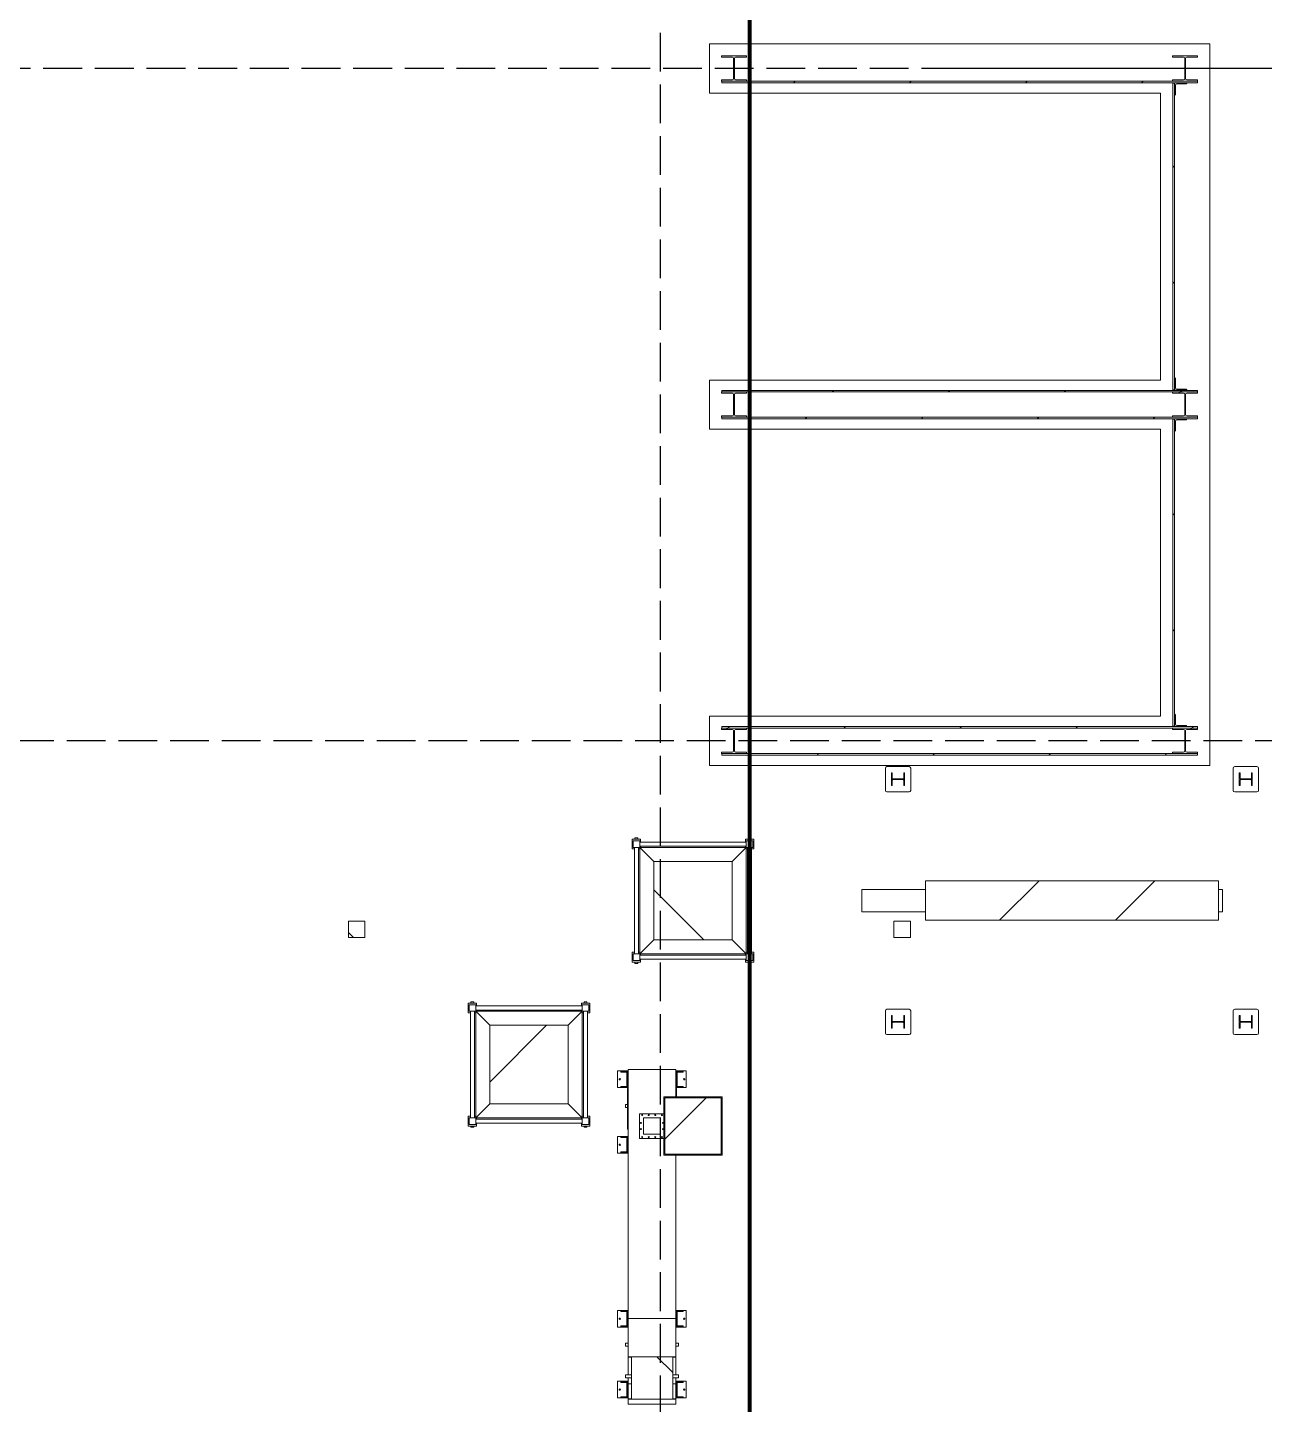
# Model space of a CAD drawing. Header units: millimetres. Extents: x 91119 to 792617, y 23924 to 150567.
# Drawn here: x 681188 to 696270, y 118140 to 134936 of the extents above; entities that cross this region are included whole.
import ezdxf

# ---------------------------------------------------------------- set-up
doc = ezdxf.new("R2010")
doc.units = ezdxf.units.MM
doc.header["$LTSCALE"] = 100
doc.linetypes.add('121217 IES and EMR$0$XKITLINE03', pattern=[6.299213, 4.724409, -1.574803])
doc.linetypes.add('DASHED', pattern=[19.05, 12.7, -6.35])
for name, color, linetype in [('121217 IES and EMR$0$grid', 8, 'Continuous'), ('121217 IES and EMR$0$Xref', 8, 'Continuous'), ('FA', 1, 'Continuous')]:
    doc.layers.add(name, color=color, linetype=linetype)

msp = doc.modelspace()

# ---------------------------------------------------------------- linework, layer by layer
at = {"layer": '121217 IES and EMR$0$grid', "linetype": '121217 IES and EMR$0$XKITLINE03'}
for p, q in [((688902, 144949), (688902, 30568)), ((700120, 134436), (643432, 134436)), ((698575, 134436), (692498, 134436)), ((714895, 126236), (643432, 126236))]:
    msp.add_line(p, q, dxfattribs=at)
at = {"layer": '121217 IES and EMR$0$Xref', "linetype": 'Continuous', "lineweight": 20}
for p, q in [((689502, 134136), (689502, 134736)), ((689502, 134736), (695602, 134736)), ((695602, 134736), (695602, 125936)), ((689649, 134575), (689649, 134590)), ((689649, 134590), (689954, 134590)), ((689782, 134575), (689649, 134575)), ((689797, 134313), (689797, 134560)), ((689807, 134560), (689807, 134313)), ((689954, 134575), (689822, 134575)), ((689954, 134590), (689954, 134575)), ((695149, 134575), (695149, 134590)), ((695149, 134590), (695454, 134590)), ((695282, 134575), (695149, 134575)), ((695297, 134313), (695297, 134560)), ((695307, 134560), (695307, 134313)), ((695454, 134575), (695322, 134575)), ((695454, 134590), (695454, 134575)), ((689649, 134282), (689649, 134298)), ((689649, 134298), (689782, 134298)), ((689954, 134282), (689649, 134282)), ((689652, 134282), (689652, 134262)), ((695452, 134282), (689652, 134282)), ((689652, 134262), (695452, 134262)), ((689822, 134298), (689954, 134298)), ((689954, 134298), (689954, 134282)), ((695149, 134282), (695149, 134298)), ((695149, 134298), (695282, 134298)), ((695454, 134282), (695149, 134282)), ((695152, 134257), (695172, 134257)), ((695152, 130515), (695152, 134257)), ((695172, 134262), (695172, 134112)), ((695322, 134262), (695172, 134262)), ((695172, 134257), (695172, 130515)), ((695184, 134120), (695184, 134234)), ((695200, 134250), (695314, 134250)), ((695322, 134298), (695454, 134298)), ((695322, 134258), (695322, 134262)), ((695452, 134262), (695452, 134282)), ((695454, 134298), (695454, 134282)), ((695002, 134136), (689502, 134136)), ((695002, 130636), (695002, 134136)), ((695172, 134112), (695176, 134112)), ((689502, 130636), (695002, 130636)), ((689502, 130036), (689502, 130636)), ((689652, 130510), (689652, 130490)), ((695452, 130510), (689652, 130510)), ((695172, 130515), (695152, 130515)), ((695172, 130661), (695176, 130661)), ((695172, 130511), (695172, 130661)), ((695322, 130511), (695172, 130511)), ((695184, 130653), (695184, 130539)), ((695200, 130523), (695314, 130523)), ((695322, 130515), (695322, 130511)), ((695452, 130490), (695452, 130510)), ((689649, 130475), (689649, 130490)), ((689649, 130490), (689954, 130490)), ((689782, 130475), (689649, 130475)), ((689652, 130490), (695452, 130490)), ((689797, 130213), (689797, 130460)), ((689807, 130460), (689807, 130213)), ((689954, 130475), (689822, 130475)), ((689954, 130490), (689954, 130475)), ((695149, 130475), (695149, 130490)), ((695149, 130490), (695454, 130490)), ((695282, 130475), (695149, 130475)), ((695297, 130213), (695297, 130460)), ((695307, 130460), (695307, 130213)), ((695454, 130475), (695322, 130475)), ((695454, 130490), (695454, 130475)), ((689649, 130182), (689649, 130198)), ((689649, 130198), (689782, 130198)), ((689954, 130182), (689649, 130182)), ((689652, 130182), (689652, 130162)), ((695452, 130182), (689652, 130182)), ((689822, 130198), (689954, 130198)), ((689954, 130198), (689954, 130182)), ((695149, 130182), (695149, 130198)), ((695149, 130198), (695282, 130198)), ((695454, 130182), (695149, 130182)), ((695322, 130198), (695454, 130198)), ((695452, 130162), (695452, 130182)), ((695454, 130198), (695454, 130182)), ((695002, 130036), (689502, 130036)), ((689652, 130162), (695452, 130162)), ((695002, 126536), (695002, 130036)), ((695152, 130157), (695172, 130157)), ((695152, 126415), (695152, 130157)), ((695172, 130162), (695172, 130012)), ((695322, 130162), (695172, 130162)), ((695172, 130157), (695172, 126415)), ((695172, 130012), (695176, 130012)), ((695184, 130020), (695184, 130134)), ((695200, 130150), (695314, 130150)), ((695322, 130158), (695322, 130162)), ((689502, 126536), (695002, 126536)), ((689502, 125936), (689502, 126536)), ((695172, 126411), (695172, 126561)), ((695172, 126561), (695176, 126561)), ((695184, 126553), (695184, 126439)), ((689649, 126375), (689649, 126390)), ((689649, 126390), (689954, 126390)), ((689782, 126375), (689649, 126375)), ((689652, 126410), (689652, 126390)), ((695452, 126410), (689652, 126410)), ((689652, 126390), (695452, 126390)), ((689797, 126113), (689797, 126360)), ((689807, 126360), (689807, 126113)), ((689954, 126375), (689822, 126375)), ((689954, 126390), (689954, 126375)), ((695149, 126375), (695149, 126390)), ((695149, 126390), (695454, 126390)), ((695282, 126375), (695149, 126375)), ((695172, 126415), (695152, 126415)), ((695322, 126411), (695172, 126411)), ((695200, 126423), (695314, 126423)), ((695297, 126113), (695297, 126360)), ((695307, 126360), (695307, 126113)), ((695322, 126415), (695322, 126411)), ((695454, 126375), (695322, 126375)), ((695452, 126390), (695452, 126410)), ((695454, 126390), (695454, 126375)), ((689649, 126082), (689649, 126098)), ((689649, 126098), (689782, 126098)), ((689954, 126082), (689649, 126082)), ((689652, 126082), (689652, 126062)), ((695452, 126082), (689652, 126082)), ((689652, 126062), (695452, 126062)), ((689822, 126098), (689954, 126098)), ((689954, 126098), (689954, 126082)), ((695149, 126082), (695149, 126098)), ((695149, 126098), (695282, 126098)), ((695454, 126082), (695149, 126082)), ((695322, 126098), (695454, 126098)), ((695452, 126062), (695452, 126082)), ((695454, 126098), (695454, 126082)), ((695602, 125936), (689502, 125936)), ((691647, 125901), (691647, 125631)), ((691937, 125921), (691667, 125921)), ((691723, 125843), (691723, 125690)), ((691732, 125843), (691723, 125843)), ((691732, 125777), (691732, 125843)), ((691871, 125843), (691871, 125777)), ((691880, 125843), (691871, 125843)), ((691880, 125690), (691880, 125843)), ((691957, 125631), (691957, 125901)), ((695887, 125901), (695887, 125631)), ((696177, 125921), (695907, 125921)), ((695963, 125843), (695963, 125690)), ((695972, 125843), (695963, 125843)), ((695972, 125777), (695972, 125843)), ((696111, 125843), (696111, 125777)), ((696120, 125843), (696111, 125843)), ((696120, 125690), (696120, 125843)), ((696197, 125631), (696197, 125901)), ((691723, 125690), (691732, 125690)), ((691732, 125690), (691732, 125755)), ((691863, 125770), (691740, 125770)), ((691740, 125763), (691863, 125763)), ((691871, 125755), (691871, 125690)), ((691871, 125690), (691880, 125690)), ((695963, 125690), (695972, 125690)), ((695972, 125690), (695972, 125755)), ((696103, 125770), (695980, 125770)), ((695980, 125763), (696103, 125763)), ((696111, 125755), (696111, 125690)), ((696111, 125690), (696120, 125690)), ((691667, 125611), (691937, 125611)), ((695907, 125611), (696177, 125611)), ((688562, 125036), (688562, 124916)), ((688662, 125036), (688562, 125036)), ((688572, 125016), (688652, 125016)), ((688572, 124936), (688572, 125016)), ((688594, 125036), (688594, 125051)), ((688629, 125051), (688594, 125051)), ((688629, 125036), (688629, 125051)), ((688652, 125016), (688652, 124936)), ((688652, 125001), (689952, 125001)), ((688662, 125036), (688662, 125001)), ((689942, 125036), (689942, 125001)), ((690042, 125036), (689942, 125036)), ((689952, 125016), (690032, 125016)), ((689952, 124936), (689952, 125016)), ((689974, 125036), (689974, 125051)), ((690009, 125051), (689974, 125051)), ((690009, 125036), (690009, 125051)), ((690032, 125016), (690032, 124936)), ((690042, 125036), (690042, 124916)), ((688587, 124916), (688562, 124916)), ((688652, 124936), (688572, 124936)), ((688587, 124936), (688587, 123636)), ((688637, 124936), (688637, 123636)), ((688652, 124916), (688637, 124916)), ((688652, 124951), (689952, 124951)), ((688652, 124936), (688652, 123636)), ((689952, 124936), (688652, 124936)), ((688652, 124936), (688823, 124765)), ((688662, 124951), (688662, 124936)), ((689952, 124936), (689781, 124765)), ((689942, 124951), (689942, 124936)), ((689952, 123636), (689952, 124936)), ((690032, 124936), (689952, 124936)), ((689967, 124916), (689952, 124916)), ((689967, 124936), (689967, 123636)), ((690017, 124936), (690017, 123636)), ((690042, 124916), (690017, 124916)), ((689781, 124765), (688823, 124765)), ((688823, 124765), (688823, 123807)), ((689781, 123807), (689781, 124765)), ((692136, 124527), (692136, 124046)), ((695708, 124527), (692136, 124527)), ((695708, 124046), (695708, 124527)), ((692136, 124423), (691359, 124423)), ((691359, 124423), (691359, 124150)), ((695759, 124423), (695708, 124423)), ((695759, 124423), (695759, 124150)), ((692136, 124150), (691359, 124150)), ((695759, 124150), (695708, 124150)), ((692136, 124046), (695708, 124046)), ((688652, 123636), (688823, 123807)), ((688823, 123807), (689781, 123807)), ((689952, 123636), (689781, 123807)), ((688562, 123656), (688587, 123656)), ((688562, 123536), (688562, 123656)), ((688572, 123636), (688572, 123556)), ((688652, 123636), (688572, 123636)), ((688637, 123656), (688652, 123656)), ((688652, 123636), (689952, 123636)), ((688652, 123556), (688652, 123636)), ((688652, 123621), (689952, 123621)), ((688662, 123621), (688662, 123636)), ((689942, 123621), (689942, 123636)), ((689952, 123656), (689967, 123656)), ((689952, 123556), (689952, 123636)), ((689952, 123636), (690032, 123636)), ((690017, 123656), (690042, 123656)), ((690032, 123636), (690032, 123556)), ((690042, 123536), (690042, 123656)), ((688562, 123536), (688662, 123536)), ((688572, 123556), (688652, 123556)), ((688594, 123536), (688594, 123521)), ((688594, 123521), (688629, 123521)), ((688629, 123536), (688629, 123521)), ((688652, 123571), (689952, 123571)), ((688662, 123536), (688662, 123571)), ((689942, 123536), (689942, 123571)), ((689942, 123536), (690042, 123536)), ((690032, 123556), (689952, 123556)), ((689974, 123536), (689974, 123521)), ((689974, 123521), (690009, 123521)), ((690009, 123536), (690009, 123521)), ((686562, 123036), (686562, 122916)), ((686662, 123036), (686562, 123036)), ((686572, 123016), (686652, 123016)), ((686572, 122936), (686572, 123016)), ((686594, 123036), (686594, 123051)), ((686629, 123051), (686594, 123051)), ((686629, 123036), (686629, 123051)), ((686652, 123016), (686652, 122936)), ((686652, 123001), (687952, 123001)), ((686652, 122951), (687952, 122951)), ((686662, 123036), (686662, 123001)), ((686662, 122951), (686662, 122936)), ((687942, 123036), (687942, 123001)), ((688042, 123036), (687942, 123036)), ((687942, 122951), (687942, 122936)), ((687952, 123016), (688032, 123016)), ((687952, 122936), (687952, 123016)), ((687974, 123036), (687974, 123051)), ((688009, 123051), (687974, 123051)), ((688009, 123036), (688009, 123051)), ((688032, 123016), (688032, 122936)), ((688042, 123036), (688042, 122916)), ((691647, 122941), (691647, 122671)), ((691937, 122961), (691667, 122961)), ((691957, 122671), (691957, 122941)), ((695887, 122941), (695887, 122671)), ((696177, 122961), (695907, 122961)), ((696197, 122671), (696197, 122941)), ((686587, 122916), (686562, 122916)), ((686652, 122936), (686572, 122936)), ((686587, 122936), (686587, 121636)), ((686637, 122936), (686637, 121636)), ((686652, 122916), (686637, 122916)), ((686652, 122936), (686652, 121636)), ((687952, 122936), (686652, 122936)), ((686652, 122936), (686823, 122765)), ((687952, 122936), (687781, 122765)), ((687952, 121636), (687952, 122936)), ((688032, 122936), (687952, 122936)), ((687967, 122916), (687952, 122916)), ((687967, 122936), (687967, 121636)), ((688017, 122936), (688017, 121636)), ((688042, 122916), (688017, 122916)), ((691723, 122883), (691732, 122883)), ((691723, 122730), (691723, 122883)), ((691732, 122883), (691732, 122817)), ((691732, 122795), (691732, 122730)), ((691740, 122810), (691863, 122810)), ((691863, 122803), (691740, 122803)), ((691871, 122883), (691880, 122883)), ((691871, 122817), (691871, 122883)), ((691871, 122730), (691871, 122795)), ((691880, 122883), (691880, 122730)), ((695963, 122883), (695963, 122730)), ((695972, 122883), (695963, 122883)), ((695972, 122817), (695972, 122883)), ((695972, 122730), (695972, 122795)), ((696103, 122810), (695980, 122810)), ((695980, 122803), (696103, 122803)), ((696120, 122883), (696111, 122883)), ((696111, 122883), (696111, 122817)), ((696111, 122795), (696111, 122730)), ((696120, 122730), (696120, 122883)), ((687781, 122765), (686823, 122765)), ((686823, 122765), (686823, 121807)), ((687781, 121807), (687781, 122765)), ((691667, 122651), (691937, 122651)), ((691732, 122730), (691723, 122730)), ((691880, 122730), (691871, 122730)), ((695907, 122651), (696177, 122651)), ((695963, 122730), (695972, 122730)), ((696111, 122730), (696120, 122730)), ((688383, 122209), (688487, 122209)), ((688383, 122006), (688383, 122209)), ((688420, 122204), (688480, 122204)), ((688420, 122195), (688420, 122204)), ((688480, 122195), (688420, 122195)), ((688480, 122204), (688496, 122204)), ((688480, 122195), (688480, 122204)), ((688480, 122195), (688496, 122195)), ((688487, 122209), (688496, 122209)), ((688496, 122209), (688506, 122209)), ((688496, 122209), (688496, 122197)), ((688496, 122019), (688496, 122197)), ((688506, 122197), (688506, 122209)), ((688506, 122019), (688506, 122197)), ((688512, 122228), (689092, 122228)), ((688512, 122228), (688512, 119189)), ((689092, 122228), (689092, 121892)), ((689107, 122209), (689098, 122209)), ((689098, 122209), (689098, 122197)), ((689098, 122197), (689098, 122019)), ((689107, 122209), (689117, 122209)), ((689107, 122197), (689107, 122209)), ((689123, 122204), (689107, 122204)), ((689107, 122019), (689107, 122197)), ((689123, 122195), (689107, 122195)), ((689117, 122209), (689220, 122209)), ((689123, 122204), (689183, 122204)), ((689123, 122195), (689123, 122204)), ((689183, 122195), (689123, 122195)), ((689183, 122195), (689183, 122204)), ((689220, 122006), (689220, 122209)), ((688487, 122006), (688383, 122006)), ((688420, 122020), (688480, 122020)), ((688420, 122011), (688420, 122020)), ((688480, 122011), (688420, 122011)), ((688480, 122020), (688496, 122020)), ((688480, 122011), (688480, 122020)), ((688480, 122011), (688496, 122011)), ((688496, 122006), (688487, 122006)), ((688496, 122019), (688496, 122006)), ((688496, 122006), (688506, 122006)), ((688502, 121993), (688512, 121993)), ((688502, 121981), (688502, 121993)), ((688502, 121498), (688502, 121981)), ((688506, 122006), (688506, 122019)), ((689102, 121993), (689092, 121993)), ((689098, 122019), (689098, 122006)), ((689107, 122006), (689098, 122006)), ((689102, 121993), (689102, 121981)), ((689102, 121981), (689102, 121892)), ((689123, 122020), (689107, 122020)), ((689107, 122006), (689107, 122019)), ((689123, 122011), (689107, 122011)), ((689117, 122006), (689107, 122006)), ((689220, 122006), (689117, 122006)), ((689123, 122020), (689183, 122020)), ((689123, 122011), (689123, 122020)), ((689183, 122011), (689123, 122011)), ((689183, 122011), (689183, 122020)), ((686652, 121636), (686823, 121807)), ((686823, 121807), (687781, 121807)), ((687952, 121636), (687781, 121807)), ((688477, 121762), (688477, 121799)), ((688502, 121799), (688477, 121799)), ((688946, 121180), (688946, 121892)), ((689658, 121892), (688946, 121892)), ((689646, 121881), (688957, 121881)), ((688957, 121881), (688957, 121192)), ((688957, 121192), (688957, 121881)), ((689646, 121881), (688957, 121881)), ((689646, 121192), (689646, 121881)), ((689646, 121881), (689646, 121192)), ((689658, 121892), (689658, 121180)), ((686562, 121656), (686587, 121656)), ((686562, 121536), (686562, 121656)), ((686572, 121636), (686572, 121556)), ((686652, 121636), (686572, 121636)), ((686637, 121656), (686652, 121656)), ((686652, 121636), (687952, 121636)), ((686652, 121556), (686652, 121636)), ((686652, 121621), (687952, 121621)), ((686662, 121621), (686662, 121636)), ((687942, 121621), (687942, 121636)), ((687952, 121656), (687967, 121656)), ((687952, 121556), (687952, 121636)), ((687952, 121636), (688032, 121636)), ((688017, 121656), (688042, 121656)), ((688032, 121636), (688032, 121556)), ((688042, 121536), (688042, 121656)), ((688477, 121762), (688502, 121762)), ((688649, 121687), (688946, 121687)), ((688649, 121386), (688649, 121687)), ((688700, 121636), (688903, 121636)), ((688700, 121636), (688700, 121436)), ((688903, 121636), (688903, 121436)), ((686562, 121536), (686662, 121536)), ((686572, 121556), (686652, 121556)), ((686594, 121536), (686594, 121521)), ((686594, 121521), (686629, 121521)), ((686629, 121536), (686629, 121521)), ((686652, 121571), (687952, 121571)), ((686662, 121536), (686662, 121571)), ((687942, 121536), (687942, 121571)), ((687942, 121536), (688042, 121536)), ((688032, 121556), (687952, 121556)), ((687974, 121536), (687974, 121521)), ((687974, 121521), (688009, 121521)), ((688009, 121536), (688009, 121521)), ((688502, 121498), (688512, 121498)), ((688700, 121436), (688903, 121436)), ((688383, 121409), (688487, 121409)), ((688383, 121206), (688383, 121409)), ((688420, 121404), (688480, 121404)), ((688420, 121395), (688420, 121404)), ((688480, 121395), (688420, 121395)), ((688480, 121404), (688496, 121404)), ((688480, 121395), (688480, 121404)), ((688480, 121395), (688496, 121395)), ((688487, 121409), (688496, 121409)), ((688496, 121409), (688506, 121409)), ((688496, 121409), (688496, 121396)), ((688496, 121219), (688496, 121396)), ((688506, 121396), (688506, 121409)), ((688506, 121219), (688506, 121396)), ((688649, 121386), (688946, 121386)), ((688487, 121206), (688383, 121206)), ((688420, 121220), (688480, 121220)), ((688420, 121211), (688420, 121220)), ((688480, 121211), (688420, 121211)), ((688480, 121220), (688496, 121220)), ((688480, 121211), (688480, 121220)), ((688480, 121211), (688496, 121211)), ((688496, 121206), (688487, 121206)), ((688496, 121219), (688496, 121206)), ((688496, 121206), (688506, 121206)), ((688506, 121206), (688506, 121219)), ((688946, 121180), (689658, 121180)), ((688957, 121192), (689646, 121192)), ((688957, 121192), (689646, 121192)), ((689092, 121180), (689092, 119189)), ((688383, 119287), (688383, 119084)), ((688383, 119287), (688487, 119287)), ((688420, 119283), (688480, 119283)), ((688420, 119273), (688420, 119283)), ((688480, 119273), (688420, 119273)), ((688480, 119283), (688496, 119283)), ((688480, 119273), (688480, 119283)), ((688496, 119273), (688480, 119273)), ((688487, 119287), (688496, 119287)), ((688496, 119287), (688506, 119287)), ((688496, 119287), (688496, 119275)), ((688496, 119097), (688496, 119275)), ((688506, 119275), (688506, 119287)), ((688506, 119097), (688506, 119275)), ((689107, 119287), (689098, 119287)), ((689098, 119287), (689098, 119275)), ((689098, 119275), (689098, 119097)), ((689107, 119287), (689117, 119287)), ((689107, 119275), (689107, 119287)), ((689107, 119283), (689123, 119283)), ((689107, 119097), (689107, 119275)), ((689123, 119273), (689107, 119273)), ((689117, 119287), (689220, 119287)), ((689123, 119283), (689183, 119283)), ((689123, 119273), (689123, 119283)), ((689183, 119273), (689123, 119273)), ((689183, 119273), (689183, 119283)), ((689220, 119084), (689220, 119287)), ((688487, 119084), (688383, 119084)), ((688420, 119098), (688420, 119089)), ((688420, 119098), (688480, 119098)), ((688480, 119089), (688420, 119089)), ((688480, 119098), (688496, 119098)), ((688480, 119089), (688480, 119098)), ((688496, 119089), (688480, 119089)), ((688496, 119084), (688487, 119084)), ((688496, 119097), (688496, 119084)), ((688496, 119084), (688506, 119084)), ((688506, 119084), (688506, 119097)), ((688512, 119189), (689092, 119189)), ((688512, 119189), (688512, 118722)), ((689092, 119189), (689092, 118722)), ((689098, 119097), (689098, 119084)), ((689107, 119084), (689098, 119084)), ((689107, 119098), (689123, 119098)), ((689107, 119084), (689107, 119097)), ((689123, 119089), (689107, 119089)), ((689117, 119084), (689107, 119084)), ((689220, 119084), (689117, 119084)), ((689123, 119098), (689183, 119098)), ((689123, 119089), (689123, 119098)), ((689183, 119089), (689123, 119089)), ((689183, 119098), (689183, 119089)), ((688477, 118887), (688477, 118852)), ((688512, 118887), (688477, 118887)), ((688477, 118852), (688512, 118852)), ((689127, 118887), (689092, 118887)), ((689092, 118852), (689127, 118852)), ((689127, 118887), (689127, 118852)), ((688512, 118717), (688512, 118722)), ((689092, 118722), (688512, 118722)), ((688512, 118502), (688512, 118717)), ((688512, 118717), (688550, 118717)), ((688550, 118717), (688550, 118210)), ((689054, 118717), (689092, 118717)), ((689054, 118210), (689054, 118717)), ((689092, 118717), (689092, 118722)), ((689092, 118717), (689092, 118502)), ((688383, 118424), (688487, 118424)), ((688383, 118221), (688383, 118424)), ((688420, 118419), (688480, 118419)), ((688420, 118409), (688420, 118419)), ((688480, 118409), (688420, 118409)), ((688477, 118467), (688477, 118502)), ((688550, 118502), (688477, 118502)), ((688477, 118467), (688550, 118467)), ((688480, 118419), (688496, 118419)), ((688480, 118409), (688480, 118419)), ((688480, 118409), (688496, 118409)), ((688487, 118424), (688496, 118424)), ((688496, 118424), (688506, 118424)), ((688496, 118424), (688496, 118411)), ((688496, 118233), (688496, 118411)), ((688506, 118411), (688506, 118424)), ((688506, 118233), (688506, 118411)), ((688512, 118390), (688512, 118467)), ((689127, 118502), (689054, 118502)), ((689054, 118467), (689127, 118467)), ((689092, 118467), (689092, 118390)), ((689107, 118424), (689098, 118424)), ((689098, 118424), (689098, 118411)), ((689098, 118411), (689098, 118233)), ((689107, 118424), (689117, 118424)), ((689107, 118411), (689107, 118424)), ((689123, 118419), (689107, 118419)), ((689107, 118233), (689107, 118411)), ((689123, 118409), (689107, 118409)), ((689117, 118424), (689220, 118424)), ((689123, 118419), (689183, 118419)), ((689123, 118409), (689123, 118419)), ((689183, 118409), (689123, 118409)), ((689127, 118467), (689127, 118502)), ((689183, 118409), (689183, 118419)), ((689220, 118221), (689220, 118424)), ((688550, 118390), (688512, 118390)), ((688512, 118210), (688512, 118390)), ((689054, 118390), (689092, 118390)), ((689092, 118390), (689092, 118210)), ((688487, 118221), (688383, 118221)), ((688420, 118235), (688480, 118235)), ((688420, 118225), (688420, 118235)), ((688480, 118225), (688420, 118225)), ((688480, 118235), (688496, 118235)), ((688480, 118225), (688480, 118235)), ((688480, 118225), (688496, 118225)), ((688496, 118221), (688487, 118221)), ((688496, 118233), (688496, 118221)), ((688496, 118221), (688506, 118221)), ((688506, 118221), (688506, 118233)), ((688550, 118210), (688512, 118210)), ((688512, 118205), (688512, 118210)), ((688512, 118205), (688512, 118144)), ((688512, 118205), (689092, 118205)), ((688512, 118144), (689092, 118144)), ((689092, 118210), (689054, 118210)), ((689092, 118205), (689092, 118210)), ((689092, 118205), (689092, 118144)), ((689098, 118233), (689098, 118221)), ((689107, 118221), (689098, 118221)), ((689123, 118235), (689107, 118235)), ((689107, 118221), (689107, 118233)), ((689123, 118225), (689107, 118225)), ((689117, 118221), (689107, 118221)), ((689220, 118221), (689117, 118221)), ((689123, 118235), (689183, 118235)), ((689123, 118225), (689123, 118235)), ((689183, 118225), (689123, 118225)), ((689183, 118225), (689183, 118235))]:
    msp.add_line(p, q, dxfattribs=at)
at = {"layer": '121217 IES and EMR$0$Xref', "linetype": 'Continuous', "lineweight": 0}
for p, q in [((690549, 134282), (690529, 134262)), ((691963, 134282), (691943, 134262)), ((693377, 134282), (693357, 134262)), ((694791, 134282), (694771, 134262)), ((695172, 133248), (695152, 133228)), ((695172, 131834), (695152, 131814)), ((691019, 130510), (690999, 130490)), ((692434, 130510), (692414, 130490)), ((693848, 130510), (693828, 130490)), ((695262, 130510), (695242, 130490)), ((695274, 130523), (695262, 130511)), ((695242, 130490), (695227, 130475)), ((690691, 130182), (690671, 130162)), ((692106, 130182), (692086, 130162)), ((693520, 130182), (693500, 130162)), ((694934, 130182), (694914, 130162)), ((695172, 129006), (695152, 128986)), ((695172, 127592), (695152, 127572)), ((689728, 126390), (689712, 126375)), ((689748, 126410), (689728, 126390)), ((691162, 126410), (691142, 126390)), ((692576, 126410), (692556, 126390)), ((693990, 126410), (693970, 126390)), ((695307, 126312), (695297, 126303)), ((695385, 126390), (695369, 126375)), ((695405, 126410), (695385, 126390)), ((690834, 126082), (690814, 126062)), ((692248, 126082), (692228, 126062)), ((693662, 126082), (693642, 126062)), ((695077, 126082), (695057, 126062)), ((691880, 125715), (691871, 125705)), ((696120, 125712), (696111, 125703)), ((693521, 124527), (693040, 124046)), ((694935, 124527), (694455, 124046)), ((688823, 124418), (689433, 123807)), ((685102, 123897), (685162, 123836)), ((691804, 122810), (691797, 122803)), ((691877, 122883), (691871, 122877)), ((696047, 122810), (696040, 122803)), ((696120, 122883), (696111, 122874)), ((687517, 122765), (686823, 122071)), ((691732, 122738), (691724, 122730)), ((695972, 122735), (695967, 122730)), ((689461, 121881), (688957, 121377)), ((688946, 121467), (688957, 121455)), ((689220, 121192), (689232, 121180)), ((688862, 118722), (689054, 118530))]:
    msp.add_line(p, q, dxfattribs=at)
at = {"layer": '121217 IES and EMR$0$Xref', "linetype": 'Continuous', "lineweight": 15}
for p, q in [((685102, 124036), (685102, 123836)), ((685302, 124036), (685102, 124036)), ((685302, 123836), (685302, 124036)), ((691752, 124036), (691752, 123836)), ((691952, 124036), (691752, 124036)), ((691952, 123836), (691952, 124036)), ((685302, 123836), (685102, 123836)), ((691752, 123836), (691952, 123836))]:
    msp.add_line(p, q, dxfattribs=at)
at = {"layer": '121217 IES and EMR$0$Xref', "linetype": 'Continuous', "lineweight": 20}
for centre, radius in [((688409, 122108), 8.5), ((689195, 122108), 8.5), ((688682, 121671), 5.8), ((688762, 121671), 6), ((688842, 121671), 6), ((688922, 121671), 6), ((688667, 121574), 6.38), ((688667, 121499), 6.38), ((688937, 121574), 6), ((688937, 121499), 6), ((688409, 121308), 8.5), ((688682, 121401), 6), ((688762, 121401), 6), ((688842, 121401), 6), ((688922, 121401), 6), ((688409, 119186), 8.5), ((689195, 119186), 8.5), ((688409, 118322), 8.5), ((689195, 118322), 8.5)]:
    msp.add_circle(centre, radius, dxfattribs=at)
for centre, radius, start, end in [((689782, 134560), 15.2, 0, 90), ((689822, 134560), 15.2, 90, 180), ((695282, 134560), 15.2, 0, 90), ((695322, 134560), 15.2, 90, 180), ((689782, 134313), 15.2, 270, 0), ((689822, 134313), 15.2, 180, 270), ((695200, 134234), 16, 90, 180), ((695282, 134313), 15.2, 270, 0), ((695322, 134313), 15.2, 180, 270), ((695314, 134258), 8, 270, 0), ((695176, 134120), 8, 270, 0), ((695176, 130653), 8, 0, 90), ((695200, 130539), 16, 180, 270), ((695314, 130515), 8, 0, 90), ((689782, 130460), 15.2, 0, 90), ((689822, 130460), 15.2, 90, 180), ((695282, 130460), 15.2, 0, 90), ((695322, 130460), 15.2, 90, 180), ((689782, 130213), 15.2, 270, 0), ((689822, 130213), 15.2, 180, 270), ((695282, 130213), 15.2, 270, 0), ((695322, 130213), 15.2, 180, 270), ((695176, 130020), 8, 270, 0), ((695200, 130134), 16, 90, 180), ((695314, 130158), 8, 270, 0), ((695176, 126553), 8, 0, 90), ((689782, 126360), 15.2, 0, 90), ((689822, 126360), 15.2, 90, 180), ((695200, 126439), 16, 180, 270), ((695282, 126360), 15.2, 0, 90), ((695322, 126360), 15.2, 90, 180), ((695314, 126415), 8, 0, 90), ((689782, 126113), 15.2, 270, 0), ((689822, 126113), 15.2, 180, 270), ((695282, 126113), 15.2, 270, 0), ((695322, 126113), 15.2, 180, 270), ((691667, 125901), 20, 90, 180), ((691937, 125901), 20, 0, 90), ((695907, 125901), 20, 90, 180), ((696177, 125901), 20, 0, 90), ((691667, 125631), 20, 180, 270), ((691740, 125777), 7.6, 180, 270), ((691740, 125755), 7.6, 90, 180), ((691863, 125777), 7.6, 270, 0), ((691863, 125755), 7.6, 0, 90), ((691937, 125631), 20, 270, 0), ((695907, 125631), 20, 180, 270), ((695980, 125777), 7.6, 180, 270), ((695980, 125755), 7.6, 90, 180), ((696103, 125777), 7.6, 270, 0), ((696103, 125755), 7.6, 0, 90), ((696177, 125631), 20, 270, 0), ((691667, 122941), 20, 90, 180), ((691937, 122941), 20, 0, 90), ((695907, 122941), 20, 90, 180), ((696177, 122941), 20, 0, 90), ((691740, 122817), 7.6, 180, 270), ((691740, 122795), 7.6, 90, 180), ((691863, 122817), 7.6, 270, 0), ((691863, 122795), 7.6, 0, 90), ((695980, 122817), 7.6, 180, 270), ((695980, 122795), 7.6, 90, 180), ((696103, 122817), 7.6, 270, 0), ((696103, 122795), 7.6, 0, 90), ((691667, 122671), 20, 180, 270), ((691937, 122671), 20, 270, 0), ((695907, 122671), 20, 180, 270), ((696177, 122671), 20, 270, 0)]:
    msp.add_arc(centre, radius, start, end, dxfattribs=at)
at = {"layer": 'FA', "linetype": 'DASHED', "ltscale": 0.5, "const_width": 50}
msp.add_lwpolyline([(689992, 36437), (689992, 139843)], dxfattribs=at)

doc.saveas('drawing.dxf')
